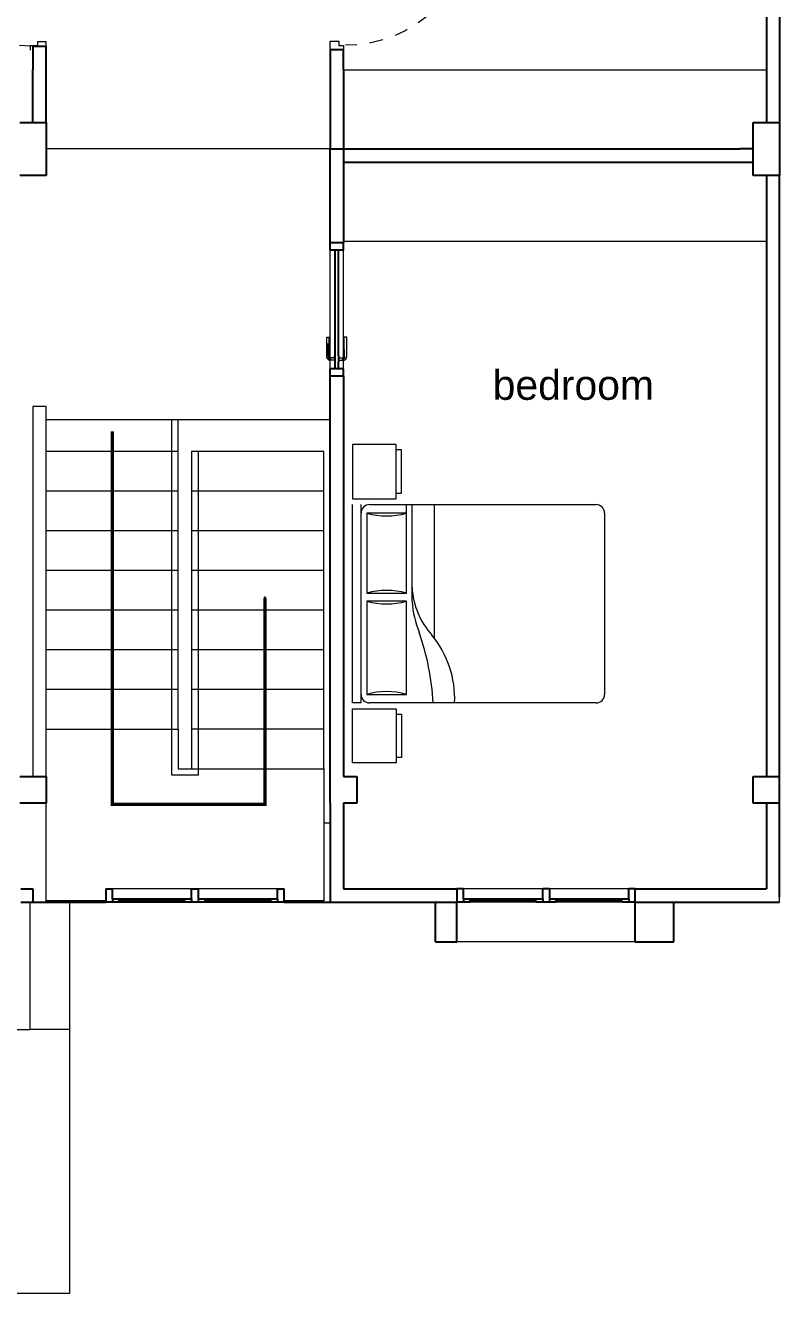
# Model space of a CAD drawing. Header units: metres. Extents: x 6.9 to 88.2, y -7.2 to 15.9.
# Drawn here: x 33.21 to 38.92, y -1.55 to 8.04 of the extents above; entities that cross this region are included whole.
import ezdxf
from ezdxf.enums import TextEntityAlignment as Align

# ---------------------------------------------------------------- set-up
doc = ezdxf.new("R2010")
doc.units = ezdxf.units.M
doc.linetypes.add('HIDDEN2', pattern=[0.1875, 0.125, -0.0625])
doc.layers.get('0').update_dxf_attribs({"lineweight": 9})
for name, color, linetype, lineweight in [('A-DOOR', 1, 'Continuous', 9), ('CASCO', 86, 'Continuous', 5), ('inne_gulv', 252, 'Continuous', 15), ('MOBILIARIO', 4, 'Continuous', 9)]:
    doc.layers.add(name, color=color, linetype=linetype, lineweight=lineweight)
doc.layers.add('walls', color=6, linetype='Continuous')
doc.styles.add('COTA50', font='swissci.ttf', dxfattribs={"height": 0.09})

# ---------------------------------------------------------------- blocks, each defined once
blk = doc.blocks.new('BEDASD')
at = {"layer": 'MOBILIARIO'}
for p, q in [((133.395, 12.884), (133.395, 13.2121)), ((133.395, 13.2121), (133.8051, 13.2121)), ((133.8051, 13.2121), (133.8051, 12.884)), ((133.8496, 13.2121), (135.3501, 13.2121)), ((133.8496, 13.1479), (133.8496, 13.2121)), ((135.8047, 13.2121), (135.3946, 13.2121)), ((135.3946, 13.2121), (135.3946, 12.884)), ((135.8047, 12.884), (135.8047, 13.2121)), ((133.8496, 13.1479), (135.3501, 13.1479)), ((133.8496, 11.3702), (133.8496, 13.0837)), ((134.6199, 13.1051), (133.9138, 13.1051)), ((133.9138, 13.1051), (133.9138, 12.8056)), ((134.6199, 12.8056), (134.6199, 13.1051)), ((135.2859, 13.1051), (134.6798, 13.1051)), ((134.6798, 13.1051), (134.6798, 12.8056)), ((135.2859, 12.8056), (135.2859, 13.1051)), ((135.3501, 13.0837), (135.3501, 11.3702)), ((133.8051, 12.884), (133.395, 12.884)), ((133.436, 12.843), (133.436, 12.884)), ((133.8051, 12.884), (133.7641, 12.884)), ((133.7641, 12.884), (133.7641, 12.843)), ((135.3946, 12.884), (135.4356, 12.884)), ((135.3946, 12.884), (135.8047, 12.884)), ((135.4356, 12.884), (135.4356, 12.843)), ((135.7637, 12.843), (135.7637, 12.884)), ((133.7641, 12.843), (133.436, 12.843)), ((133.9138, 12.8056), (134.6199, 12.8056)), ((134.6798, 12.8056), (135.3501, 12.8056)), ((135.4356, 12.843), (135.7637, 12.843)), ((134.6157, 12.7628), (135.3501, 12.7628)), ((134.3417, 12.5916), (135.3501, 12.5916)), ((135.2859, 11.306), (133.9138, 11.306))]:
    blk.add_line(p, q, dxfattribs=at)
for centre, radius, start, end in [((133.9138, 13.0837), 0.0642, 90, 180), ((133.4003, 12.9553), 0.5349, 343.7398, 16.2602), ((135.1334, 12.9553), 0.5349, 163.7398, 196.2602), ((134.1663, 12.9553), 0.5349, 343.7398, 16.2602), ((135.7994, 12.9553), 0.5349, 163.7398, 196.2602), ((135.2859, 13.0837), 0.0642, 0, 90), ((133.7337, 14.5725), 1.9736, 273.36646, 289.2534), ((134.7549, 12.1789), 0.5848, 93.1663, 132.0658), ((134.6741, 11.9841), 0.7809, 94.2918, 111.76757), ((133.8817, 13.196), 0.7561, 267.56726, 309.54608), ((133.9138, 11.3702), 0.0642, 180, 270), ((135.2859, 11.3702), 0.0642, 270, 0)]:
    blk.add_arc(centre, radius, start, end, dxfattribs=at)
blk = doc.blocks.new('*U39')
at = {"color": 150}
blk.add_lwpolyline([(-0.0277, 0.1), (-0.0277, 0.8947), (-0.0677, 0.8947), (-0.0677, 0.1)], close=True, dxfattribs=at)
for points in [[(-0.85, 0), (-0.7977, 0), (-0.7977, 0.0529), (-0.8239, 0.0529), (-0.8239, 0.1), (-0.85, 0.1)], [(0, 0), (-0.0523, 0), (-0.0523, 0.0529), (-0.0261, 0.0529), (-0.0261, 0.1), (0, 0.1)]]:
    blk.add_lwpolyline(points, dxfattribs=at)
at = {"color": 252, "linetype": 'HIDDEN2', "ltscale": 0.04}
blk.add_arc((-0.0247, 0.0944), 0.7987, 92.81537, 180, dxfattribs=at)
blk = doc.blocks.new('Doo Dym1')
at = {"color": 150}
blk.add_lwpolyline([(-0.0277, 0.0578), (-0.0277, 0.8947), (-0.0677, 0.8947), (-0.0677, 0.0578)], close=True, dxfattribs=at)
for points in [[(-0.85, 0), (-0.7977, 0), (-0.7977, 0.0529), (-0.8239, 0.0529), (-0.8239, 0.0818), (-0.85, 0.0818)], [(0, 0), (-0.0523, 0), (-0.0523, 0.0529), (-0.0261, 0.0529), (-0.0261, 0.0818), (0, 0.0818)]]:
    blk.add_lwpolyline(points, dxfattribs=at)
at = {"color": 252, "linetype": 'HIDDEN2', "ltscale": 0.04}
blk.add_arc((-0.0247, 0.0944), 0.7987, 92.81537, 180, dxfattribs=at)
blk = doc.blocks.new('secondfloor')
for p, q in [((35.6155, 7.7094), (38.8155, 7.7094)), ((35.5155, 7.1094), (33.3655, 7.1094)), ((35.5155, 5.5293), (35.5155, 6.3443)), ((35.5155, 5.529), (35.5155, 6.3443)), ((38.8155, 6.4094), (35.6155, 6.4094)), ((35.6155, 5.5298), (35.6155, 6.3443)), ((35.4882, 5.5392), (35.4882, 5.6862)), ((35.4882, 5.6862), (35.5073, 5.6862)), ((35.5073, 5.5392), (35.5073, 5.6862)), ((35.6207, 5.5392), (35.6207, 5.6862)), ((35.6397, 5.6862), (35.6207, 5.6862)), ((35.6397, 5.5392), (35.6397, 5.6862)), ((35.4977, 5.5392), (35.4977, 5.6362)), ((35.5074, 5.5919), (35.5074, 5.5392)), ((35.6206, 5.5919), (35.6206, 5.5392)), ((35.4882, 5.5355), (35.4882, 5.5392)), ((35.4887, 5.5317), (35.4882, 5.5355)), ((35.4897, 5.5281), (35.4887, 5.5317)), ((35.4913, 5.5246), (35.4897, 5.5281)), ((35.4933, 5.5214), (35.4913, 5.5246)), ((35.4957, 5.5185), (35.4933, 5.5214)), ((35.4985, 5.516), (35.4957, 5.5185)), ((35.4981, 5.5337), (35.4987, 5.5313)), ((35.5016, 5.5139), (35.4985, 5.516)), ((35.4987, 5.5313), (35.4997, 5.5291)), ((35.4997, 5.5291), (35.501, 5.527)), ((35.505, 5.5122), (35.5016, 5.5139)), ((35.5026, 5.5251), (35.5044, 5.5235)), ((35.5044, 5.5235), (35.5064, 5.5221)), ((35.5086, 5.511), (35.505, 5.5122)), ((35.5064, 5.5221), (35.5086, 5.521)), ((35.5073, 5.5367), (35.5073, 5.5392)), ((35.5074, 5.5356), (35.5073, 5.5367)), ((35.5077, 5.5346), (35.5074, 5.5356)), ((35.5082, 5.5335), (35.5077, 5.5346)), ((35.5087, 5.5326), (35.5082, 5.5335)), ((35.5123, 5.5104), (35.5086, 5.511)), ((35.5095, 5.5317), (35.5087, 5.5326)), ((35.5103, 5.531), (35.5095, 5.5317)), ((35.5112, 5.5304), (35.5103, 5.531)), ((35.5109, 5.5203), (35.5133, 5.5198)), ((35.5122, 5.5299), (35.5112, 5.5304)), ((35.5133, 5.5295), (35.5122, 5.5299)), ((35.5155, 5.5102), (35.5123, 5.5104)), ((35.5144, 5.5293), (35.5133, 5.5295)), ((35.5155, 5.5293), (35.5144, 5.5293)), ((35.5165, 5.5293), (35.5155, 5.5293)), ((35.5155, 5.529), (35.5155, 5.5293)), ((35.5155, 5.5265), (35.5155, 5.5286)), ((35.5155, 5.5265), (35.5155, 5.5286)), ((35.5155, 5.5245), (35.5155, 5.5256)), ((35.5155, 5.5245), (35.5155, 5.5256)), ((35.5155, 5.521), (35.5155, 5.5234)), ((35.5155, 5.521), (35.5155, 5.5234)), ((35.5155, 5.5161), (35.5155, 5.5185)), ((35.5155, 5.5161), (35.5155, 5.5185)), ((35.5155, 5.514), (35.5155, 5.515)), ((35.5155, 5.514), (35.5155, 5.515)), ((35.5155, 5.511), (35.5155, 5.513)), ((35.5155, 5.511), (35.5155, 5.513)), ((35.5155, 5.5102), (35.5155, 5.5106)), ((35.5155, 5.4443), (35.5155, 5.5106)), ((35.5155, 5.4443), (35.5155, 5.5102)), ((35.5163, 5.5102), (35.5155, 5.5102)), ((35.5165, 5.5293), (35.5158, 5.5115)), ((35.5163, 5.5115), (35.5158, 5.5115)), ((35.5161, 5.5197), (35.5165, 5.5197)), ((35.5163, 5.5115), (35.5166, 5.5293)), ((35.5468, 5.5102), (35.5163, 5.5102)), ((35.5468, 5.5293), (35.5166, 5.5293)), ((35.5468, 5.5449), (35.5498, 5.5449)), ((35.5468, 5.5294), (35.5468, 5.5449)), ((35.5468, 5.5294), (35.5468, 5.5293)), ((35.5468, 5.5293), (35.5468, 5.5265)), ((35.5468, 5.5263), (35.5468, 5.5265)), ((35.5468, 5.5255), (35.5468, 5.5263)), ((35.5468, 5.5234), (35.5468, 5.5255)), ((35.5468, 5.523), (35.5468, 5.5234)), ((35.5468, 5.5222), (35.5468, 5.523)), ((35.5468, 5.5222), (35.5468, 5.5102)), ((35.5468, 5.5102), (35.5468, 5.5101)), ((35.5468, 5.5101), (35.5468, 5.4946)), ((35.5468, 5.4946), (35.5498, 5.4946)), ((35.5498, 5.5449), (35.5498, 5.4946)), ((35.5812, 5.5449), (35.5782, 5.5449)), ((35.5812, 5.4946), (35.5782, 5.4946)), ((35.5812, 5.5294), (35.5812, 5.5449)), ((35.5812, 5.5293), (35.5812, 5.5294)), ((35.5812, 5.5293), (35.6113, 5.5293)), ((35.5812, 5.5293), (35.5812, 5.5265)), ((35.5812, 5.5265), (35.5812, 5.5263)), ((35.5812, 5.5263), (35.5812, 5.5255)), ((35.5812, 5.5255), (35.5812, 5.5234)), ((35.5812, 5.523), (35.5812, 5.5234)), ((35.5812, 5.5222), (35.5812, 5.523)), ((35.5812, 5.5102), (35.5812, 5.5222)), ((35.5812, 5.5102), (35.6117, 5.5102)), ((35.5812, 5.4946), (35.5812, 5.5102)), ((35.6116, 5.5115), (35.6113, 5.5293)), ((35.6115, 5.5293), (35.6136, 5.5293)), ((35.6115, 5.5293), (35.6122, 5.5115)), ((35.6119, 5.5197), (35.6115, 5.5197)), ((35.6116, 5.5115), (35.6122, 5.5115)), ((35.6117, 5.5102), (35.6155, 5.5103)), ((35.6136, 5.5293), (35.6147, 5.5295)), ((35.6147, 5.5295), (35.6155, 5.5298)), ((35.6155, 5.5298), (35.6157, 5.5299)), ((35.6155, 5.5295), (35.6155, 5.5298)), ((35.6155, 5.529), (35.6155, 5.5259)), ((35.6155, 5.5237), (35.6155, 5.5213)), ((35.6155, 5.5175), (35.6155, 5.5163)), ((35.6155, 5.5141), (35.6155, 5.5132)), ((35.6155, 5.5123), (35.6155, 5.5107)), ((35.6155, 5.5103), (35.6155, 5.5104)), ((35.6155, 5.5103), (35.6156, 5.5104)), ((35.6155, 5.4443), (35.6155, 5.5103)), ((35.6156, 5.5104), (35.6194, 5.511)), ((35.6157, 5.5299), (35.6167, 5.5304)), ((35.6167, 5.5304), (35.6177, 5.531)), ((35.6193, 5.521), (35.617, 5.5203)), ((35.6177, 5.531), (35.6185, 5.5317)), ((35.6185, 5.5317), (35.6192, 5.5326)), ((35.6192, 5.5326), (35.6198, 5.5335)), ((35.6215, 5.5221), (35.6193, 5.521)), ((35.6194, 5.511), (35.6229, 5.5122)), ((35.6198, 5.5335), (35.6202, 5.5346)), ((35.6202, 5.5346), (35.6206, 5.5356)), ((35.6206, 5.5356), (35.6207, 5.5367)), ((35.6207, 5.5367), (35.6207, 5.5392)), ((35.6229, 5.5122), (35.6263, 5.5139)), ((35.6254, 5.5251), (35.6236, 5.5235)), ((35.6263, 5.5139), (35.6295, 5.516)), ((35.6292, 5.5313), (35.6282, 5.5291)), ((35.6299, 5.5337), (35.6292, 5.5313)), ((35.6295, 5.516), (35.6323, 5.5185)), ((35.6323, 5.5185), (35.6347, 5.5214)), ((35.6347, 5.5214), (35.6367, 5.5246)), ((35.6367, 5.5246), (35.6382, 5.5281)), ((35.6382, 5.5281), (35.6392, 5.5317)), ((35.6392, 5.5317), (35.6398, 5.5355)), ((35.6398, 5.5355), (35.6397, 5.5392)), ((33.2655, 5.1594), (33.2655, 2.3594)), ((33.3655, 5.1594), (33.2655, 5.1594)), ((33.3655, 5.0594), (33.3655, 5.1594)), ((34.3655, 5.0594), (33.3655, 5.0594)), ((33.3655, 4.8194), (33.3655, 5.0594)), ((34.3155, 2.4194), (34.3155, 5.0594)), ((34.3655, 4.8194), (34.3655, 5.0594)), ((35.5155, 5.0594), (34.3655, 5.0594)), ((34.3655, 4.8194), (33.3655, 4.8194)), ((33.3655, 4.5194), (33.3655, 4.8194)), ((34.3655, 4.5194), (34.3655, 4.8194)), ((35.4655, 4.8194), (34.4655, 4.8194)), ((34.4655, 4.8194), (34.4655, 4.5194)), ((34.5155, 4.8194), (34.5155, 2.4194)), ((35.4655, 4.5194), (35.4655, 4.8194)), ((34.3655, 4.5194), (33.3655, 4.5194)), ((33.3655, 4.2194), (33.3655, 4.5194)), ((34.3655, 4.2194), (34.3655, 4.5194)), ((35.4655, 4.5194), (34.4655, 4.5194)), ((34.4655, 4.5194), (34.4655, 4.2194)), ((35.4655, 4.2194), (35.4655, 4.5194)), ((35.6189, 4.554), (35.6189, 2.7515)), ((34.3655, 4.2194), (33.3655, 4.2194)), ((33.3655, 3.9194), (33.3655, 4.2194)), ((34.3655, 3.9194), (34.3655, 4.2194)), ((35.4655, 4.2194), (34.4655, 4.2194)), ((34.4655, 4.2194), (34.4655, 3.9194)), ((35.4655, 3.9194), (35.4655, 4.2194)), ((34.3655, 3.9194), (33.3655, 3.9194)), ((33.3655, 3.6194), (33.3655, 3.9194)), ((34.3655, 3.6194), (34.3655, 3.9194)), ((35.4655, 3.9194), (34.4655, 3.9194)), ((34.4655, 3.9194), (34.4655, 3.6194)), ((35.4655, 3.6194), (35.4655, 3.9194)), ((34.3655, 3.6194), (33.3655, 3.6194)), ((33.3655, 3.3194), (33.3655, 3.6194)), ((34.3655, 3.3194), (34.3655, 3.6194)), ((35.4655, 3.6194), (34.4655, 3.6194)), ((34.4655, 3.6194), (34.4655, 3.3194)), ((35.4655, 3.3194), (35.4655, 3.6194)), ((34.3655, 3.3194), (33.3655, 3.3194)), ((33.3655, 3.0194), (33.3655, 3.3194)), ((34.3655, 3.0194), (34.3655, 3.3194)), ((35.4655, 3.3194), (34.4655, 3.3194)), ((34.4655, 3.3194), (34.4655, 3.0194)), ((35.4655, 3.0194), (35.4655, 3.3194)), ((34.3655, 3.0194), (33.3655, 3.0194)), ((33.3655, 2.7194), (33.3655, 3.0194)), ((34.3655, 2.7194), (34.3655, 3.0194)), ((35.4655, 3.0194), (34.4655, 3.0194)), ((34.4655, 3.0194), (34.4655, 2.7194)), ((35.4655, 2.7194), (35.4655, 3.0194)), ((33.3655, 2.7194), (34.3655, 2.7194)), ((33.3655, 2.3594), (33.3655, 2.7194)), ((34.3655, 2.7194), (34.3655, 2.4194)), ((35.4655, 2.7194), (34.4655, 2.7194)), ((34.4655, 2.7194), (34.4655, 2.4194)), ((35.4655, 2.4194), (35.4655, 2.7194)), ((34.3155, 2.3694), (34.3155, 2.4194)), ((34.3655, 2.4194), (34.4655, 2.4194)), ((34.4655, 2.4194), (35.4655, 2.4194)), ((34.5155, 2.4194), (34.5155, 2.3694)), ((35.4655, 2.4194), (35.4655, 2.0094)), ((34.5155, 2.3694), (34.3155, 2.3694)), ((33.3655, 1.4194), (33.3655, 2.1594)), ((35.4655, 2.0094), (35.5155, 2.0094)), ((35.4655, 2.0094), (35.4655, 1.4194)), ((34.4663, 1.5094), (33.8663, 1.5094)), ((35.1163, 1.5094), (34.5163, 1.5094)), ((37.1233, 1.5094), (36.5233, 1.5094)), ((37.7733, 1.5094), (37.1733, 1.5094)), ((38.9155, 1.4094), (38.9155, 1.4464)), ((33.2425, 1.4094), (33.2425, 0.4464)), ((33.8163, 1.4194), (33.3655, 1.4194)), ((33.3655, 1.4094), (33.3655, 1.4194)), ((33.5425, 1.4094), (33.5425, 0.4464)), ((34.4147, 1.4348), (33.9179, 1.4348)), ((33.9179, 1.4094), (34.4147, 1.4094)), ((34.4093, 1.4285), (33.9233, 1.4285)), ((34.4093, 1.4158), (33.9233, 1.4158)), ((35.0647, 1.4348), (34.5679, 1.4348)), ((34.5679, 1.4094), (35.0647, 1.4094)), ((35.0593, 1.4285), (34.5733, 1.4285)), ((35.0593, 1.4158), (34.5733, 1.4158)), ((35.4655, 1.4194), (35.1663, 1.4194)), ((35.5155, 1.4094), (35.5127, 1.4094)), ((37.0717, 1.4348), (36.5749, 1.4348)), ((37.0717, 1.4094), (36.5749, 1.4094)), ((37.0663, 1.4285), (36.5803, 1.4285)), ((37.0663, 1.4158), (36.5803, 1.4158)), ((37.7217, 1.4348), (37.2249, 1.4348)), ((37.7217, 1.4094), (37.2249, 1.4094)), ((37.7163, 1.4285), (37.2303, 1.4285)), ((37.7163, 1.4158), (37.2303, 1.4158)), ((37.8233, 1.1094), (36.4733, 1.1094)), ((33.0425, 0.4464), (33.2425, 0.4464)), ((33.5425, 0.4464), (33.2425, 0.4464)), ((33.5425, 0.4464), (33.5425, -1.5536)), ((33.5425, -1.5536), (25.6655, -1.5536))]:
    blk.add_line(p, q)
blk.add_lwpolyline([(33.8655, 4.9717, 0.025, 0.025, 0), (33.8655, 2.1498, 0.025, 0.025, 0), (35.0207, 2.1498, 0.025, 0.025, 0), (35.0207, 3.6383, 0.1103, 0, 0), (35.0207, 3.7283, 0, 0, 0)], format="xyseb")
at = {"layer": 'walls'}
for p, q in [((38.8155, 9.9094), (38.8155, 7.3094)), ((38.9155, 9.9094), (38.9155, 7.3094)), ((33.2655, 7.8872), (33.3655, 7.8872)), ((33.2655, 7.8872), (33.2655, 7.7094)), ((33.3655, 7.3094), (33.3655, 7.8872)), ((35.5155, 7.8613), (35.6155, 7.8613)), ((35.5155, 7.8613), (35.5155, 7.1094)), ((35.6155, 7.7094), (35.6155, 7.8613)), ((33.2655, 7.3094), (33.2655, 7.7094)), ((35.6155, 7.7094), (35.6155, 7.1094)), ((33.1655, 7.3094), (33.2655, 7.3094)), ((33.2655, 7.3094), (33.3655, 7.3094)), ((33.3655, 7.3094), (33.3655, 7.1094)), ((38.7155, 7.1094), (38.7155, 7.3094)), ((38.7155, 7.3094), (38.8155, 7.3094)), ((38.8155, 7.3094), (38.9155, 7.3094)), ((38.9155, 7.3094), (38.9155, 7.1094)), ((33.3655, 7.1094), (33.3655, 6.9094)), ((35.5155, 7.1094), (35.6155, 7.1094)), ((35.5155, 6.3987), (35.5155, 7.1094)), ((35.6155, 7.1094), (35.6155, 7.0094)), ((35.6155, 7.1094), (38.6155, 7.1094)), ((38.7155, 7.1094), (38.6155, 7.1094)), ((38.7155, 7.0094), (38.7155, 7.1094)), ((38.9155, 7.1094), (38.9155, 6.9094)), ((35.6155, 7.0094), (35.668, 7.0094)), ((35.6155, 7.0094), (35.6155, 6.3987)), ((35.668, 7.0094), (38.668, 7.0094)), ((38.668, 7.0094), (38.7155, 7.0094)), ((38.7155, 6.9094), (38.7155, 7.0094)), ((33.3655, 6.9094), (33.1655, 6.9094)), ((38.8155, 6.9094), (38.7155, 6.9094)), ((38.9155, 6.9094), (38.8155, 6.9094)), ((38.8155, 6.9094), (38.8155, 2.3594)), ((38.9155, 2.3594), (38.9155, 6.9094)), ((35.5155, 6.3443), (35.5155, 6.3987)), ((35.6155, 6.3987), (35.5155, 6.3987)), ((35.5528, 6.3443), (35.5155, 6.3443)), ((35.5528, 5.4443), (35.5528, 6.3443)), ((35.5782, 6.3443), (35.5528, 6.3443)), ((35.5782, 5.5449), (35.5782, 6.3443)), ((35.6155, 6.3443), (35.5782, 6.3443)), ((35.6155, 6.3443), (35.6155, 6.3987)), ((35.5782, 5.5449), (35.5782, 5.4946)), ((35.5782, 5.4443), (35.5782, 5.4946)), ((35.5155, 5.3898), (35.5155, 5.4443)), ((35.5528, 5.4443), (35.5155, 5.4443)), ((35.6155, 5.3898), (35.5155, 5.3898)), ((35.5155, 5.0594), (35.5155, 5.3898)), ((35.5782, 5.4443), (35.5528, 5.4443)), ((35.6155, 5.4443), (35.5782, 5.4443)), ((35.6155, 5.3898), (35.6155, 5.4443)), ((35.6155, 5.3898), (35.6155, 2.3594)), ((35.5155, 2.3594), (35.5155, 5.0594)), ((33.1655, 2.3594), (33.2655, 2.3594)), ((33.2655, 2.3594), (33.3655, 2.3594)), ((33.3655, 2.3594), (33.3655, 2.1594)), ((35.5155, 2.1594), (35.5155, 2.3594)), ((35.6155, 2.3594), (35.7155, 2.3594)), ((35.7155, 2.3594), (35.7155, 2.1594)), ((38.7155, 2.1594), (38.7155, 2.3594)), ((38.7155, 2.3594), (38.8155, 2.3594)), ((38.8155, 2.3594), (38.9155, 2.3594)), ((38.9155, 2.1594), (38.9155, 2.3594)), ((33.3655, 2.1594), (33.1655, 2.1594)), ((35.5155, 2.1594), (35.5155, 2.0094)), ((35.6155, 2.1594), (35.6155, 1.5094)), ((35.7155, 2.1594), (35.6155, 2.1594)), ((38.8155, 2.1594), (38.7155, 2.1594)), ((38.9155, 2.1594), (38.8155, 2.1594)), ((38.8155, 2.1594), (38.8155, 1.5094)), ((38.9155, 1.4464), (38.9155, 2.1594)), ((35.5155, 2.0094), (35.5155, 1.4094)), ((33.1738, 1.5094), (33.2655, 1.5094)), ((33.2655, 1.5094), (33.2655, 1.4094)), ((33.8163, 1.5094), (33.8663, 1.5094)), ((33.8163, 1.5094), (33.8163, 1.4194)), ((33.8663, 1.4348), (33.8663, 1.5094)), ((34.4663, 1.5094), (34.5163, 1.5094)), ((34.4663, 1.4348), (34.4663, 1.5094)), ((34.5163, 1.5094), (34.5163, 1.4348)), ((35.1163, 1.5094), (35.1663, 1.5094)), ((35.1163, 1.4348), (35.1163, 1.5094)), ((35.1663, 1.4194), (35.1663, 1.5094)), ((35.6155, 1.5094), (36.4733, 1.5094)), ((36.4733, 1.5094), (36.4733, 1.4094)), ((36.5233, 1.5094), (36.4733, 1.5094)), ((36.5233, 1.4348), (36.5233, 1.5094)), ((37.1733, 1.5094), (37.1233, 1.5094)), ((37.1233, 1.4348), (37.1233, 1.5094)), ((37.1733, 1.5094), (37.1733, 1.4348)), ((37.8233, 1.5094), (37.7733, 1.5094)), ((37.7733, 1.4348), (37.7733, 1.5094)), ((37.8233, 1.5094), (38.8155, 1.5094)), ((37.8233, 1.4094), (37.8233, 1.5094)), ((33.1738, 1.4094), (33.2425, 1.4094)), ((33.2425, 1.4094), (33.2655, 1.4094)), ((33.2655, 1.4094), (33.3655, 1.4094)), ((33.3655, 1.4094), (33.5425, 1.4094)), ((33.5425, 1.4094), (33.8163, 1.4094)), ((33.8163, 1.4194), (33.8163, 1.4094)), ((33.8663, 1.4094), (33.8163, 1.4094)), ((33.8663, 1.4348), (33.8663, 1.4094)), ((33.8663, 1.4348), (33.9179, 1.4348)), ((33.9179, 1.4094), (33.8663, 1.4094)), ((33.9179, 1.4285), (33.9179, 1.4348)), ((33.9179, 1.4158), (33.9179, 1.4285)), ((33.9179, 1.4285), (33.9233, 1.4285)), ((33.9179, 1.4158), (33.9179, 1.4094)), ((33.9233, 1.4158), (33.9179, 1.4158)), ((33.9233, 1.4221), (33.9233, 1.4285)), ((33.9233, 1.4221), (33.9233, 1.4158)), ((34.4093, 1.4221), (33.9233, 1.4221)), ((34.4093, 1.4221), (34.4093, 1.4285)), ((34.4093, 1.4285), (34.4147, 1.4285)), ((34.4093, 1.4221), (34.4093, 1.4158)), ((34.4147, 1.4158), (34.4093, 1.4158)), ((34.4147, 1.4285), (34.4147, 1.4348)), ((34.4147, 1.4348), (34.4663, 1.4348)), ((34.4147, 1.4158), (34.4147, 1.4285)), ((34.4147, 1.4158), (34.4147, 1.4094)), ((34.4663, 1.4094), (34.4147, 1.4094)), ((34.4663, 1.4348), (34.4663, 1.4094)), ((34.5163, 1.4094), (34.4663, 1.4094)), ((34.5163, 1.4348), (34.5163, 1.4094)), ((34.5163, 1.4348), (34.5679, 1.4348)), ((34.5679, 1.4094), (34.5163, 1.4094)), ((34.5679, 1.4285), (34.5679, 1.4348)), ((34.5679, 1.4158), (34.5679, 1.4285)), ((34.5679, 1.4285), (34.5733, 1.4285)), ((34.5679, 1.4158), (34.5679, 1.4094)), ((34.5733, 1.4158), (34.5679, 1.4158)), ((34.5733, 1.4221), (34.5733, 1.4285)), ((34.5733, 1.4221), (34.5733, 1.4158)), ((35.0593, 1.4221), (34.5733, 1.4221)), ((35.0593, 1.4221), (35.0593, 1.4285)), ((35.0593, 1.4285), (35.0647, 1.4285)), ((35.0593, 1.4221), (35.0593, 1.4158)), ((35.0647, 1.4158), (35.0593, 1.4158)), ((35.0647, 1.4285), (35.0647, 1.4348)), ((35.0647, 1.4348), (35.1163, 1.4348)), ((35.0647, 1.4158), (35.0647, 1.4285)), ((35.0647, 1.4158), (35.0647, 1.4094)), ((35.1163, 1.4094), (35.0647, 1.4094)), ((35.1163, 1.4348), (35.1163, 1.4094)), ((35.1663, 1.4094), (35.1163, 1.4094)), ((35.1663, 1.4094), (35.1663, 1.4194)), ((35.1663, 1.4094), (35.5155, 1.4094)), ((35.5155, 1.4094), (35.6155, 1.4094)), ((35.6155, 1.4094), (35.7155, 1.4094)), ((35.7155, 1.4094), (36.3103, 1.4094)), ((36.3103, 1.4094), (36.4733, 1.4094)), ((36.3103, 1.1094), (36.3103, 1.4094)), ((36.5233, 1.4094), (36.4733, 1.4094)), ((36.4733, 1.1094), (36.4733, 1.4094)), ((36.5233, 1.4348), (36.5233, 1.4094)), ((36.5233, 1.4348), (36.5749, 1.4348)), ((36.5749, 1.4094), (36.5233, 1.4094)), ((36.5749, 1.4285), (36.5749, 1.4348)), ((36.5749, 1.4158), (36.5749, 1.4285)), ((36.5749, 1.4285), (36.5803, 1.4285)), ((36.5749, 1.4158), (36.5749, 1.4094)), ((36.5803, 1.4158), (36.5749, 1.4158)), ((36.5803, 1.4221), (36.5803, 1.4285)), ((36.5803, 1.4221), (36.5803, 1.4158)), ((37.0663, 1.4221), (36.5803, 1.4221)), ((37.0663, 1.4221), (37.0663, 1.4285)), ((37.0663, 1.4285), (37.0717, 1.4285)), ((37.0663, 1.4221), (37.0663, 1.4158)), ((37.0717, 1.4158), (37.0663, 1.4158)), ((37.0717, 1.4285), (37.0717, 1.4348)), ((37.0717, 1.4348), (37.1233, 1.4348)), ((37.0717, 1.4158), (37.0717, 1.4285)), ((37.0717, 1.4158), (37.0717, 1.4094)), ((37.1233, 1.4094), (37.0717, 1.4094)), ((37.1233, 1.4348), (37.1233, 1.4094)), ((37.1733, 1.4094), (37.1233, 1.4094)), ((37.1733, 1.4348), (37.1733, 1.4094)), ((37.1733, 1.4348), (37.2249, 1.4348)), ((37.2249, 1.4094), (37.1733, 1.4094)), ((37.2249, 1.4285), (37.2249, 1.4348)), ((37.2249, 1.4158), (37.2249, 1.4285)), ((37.2249, 1.4285), (37.2303, 1.4285)), ((37.2249, 1.4158), (37.2249, 1.4094)), ((37.2303, 1.4158), (37.2249, 1.4158)), ((37.2303, 1.4221), (37.2303, 1.4285)), ((37.2303, 1.4221), (37.2303, 1.4158)), ((37.7163, 1.4221), (37.2303, 1.4221)), ((37.7163, 1.4221), (37.7163, 1.4285)), ((37.7163, 1.4285), (37.7217, 1.4285)), ((37.7163, 1.4221), (37.7163, 1.4158)), ((37.7217, 1.4158), (37.7163, 1.4158)), ((37.7217, 1.4285), (37.7217, 1.4348)), ((37.7217, 1.4348), (37.7733, 1.4348)), ((37.7217, 1.4158), (37.7217, 1.4285)), ((37.7217, 1.4158), (37.7217, 1.4094)), ((37.7733, 1.4094), (37.7217, 1.4094)), ((37.7733, 1.4348), (37.7733, 1.4094)), ((37.8233, 1.4094), (37.7733, 1.4094)), ((37.8233, 1.4094), (38.1155, 1.4094)), ((37.8233, 1.1094), (37.8233, 1.4094)), ((38.1155, 1.4094), (38.9155, 1.4094)), ((38.1155, 1.1094), (38.1155, 1.4094)), ((36.3103, 1.1094), (36.4733, 1.1094)), ((37.8233, 1.1094), (38.1155, 1.1094))]:
    blk.add_line(p, q, dxfattribs=at)
at = {"layer": 'A-DOOR', "color": 150, "yscale": 1.22236950788011, "zscale": 1.22236950788011}
for name, p, xscale, rotation in [('*U39', (33.3655, 8.8961), 1.22236950788011, 90.00000000000001), ('Doo Dym1', (35.5155, 8.9003), -1.22236950788011, 270)]:
    blk.add_blockref(name, p, dxfattribs=dict(at, xscale=xscale, rotation=rotation))
at = {"layer": 'inne_gulv', "rotation": 89.99999999999999}
blk.add_blockref('BEDASD', (48.8968, -130.9324), dxfattribs=at)
at = {"layer": 'CASCO', "style": 'COTA50', "width": 1.2}
blk.add_text('bedroom', height=0.225, dxfattribs=at).set_placement((37.3545, 5.3278, 1.2459), align=Align.MIDDLE)

msp = doc.modelspace()

# ---------------------------------------------------------------- block references
msp.add_blockref('secondfloor', (0, 0))

doc.saveas('drawing.dxf')
